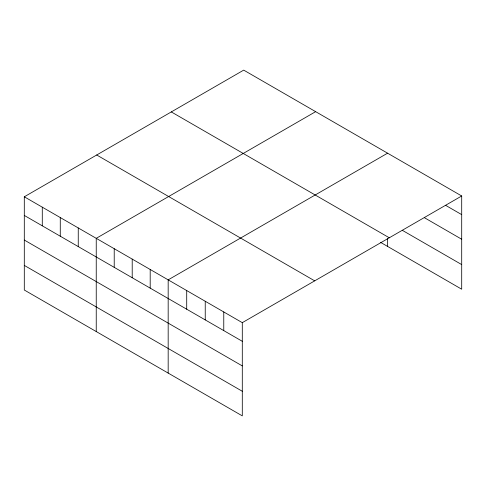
<?xml version="1.0" encoding="UTF-8"?>
<svg xmlns="http://www.w3.org/2000/svg" width="486" height="486" viewBox="0 0 486 486"><rect width="100%" height="100%" fill="white"/><g stroke="black" fill="none" stroke-linecap="round" stroke-linejoin="round"><path stroke-width="0.73" d="M24.3 196.794L242.295 322.655L242.295 415.876L24.3 290.021L24.3 196.794L243.705 70.124L461.7 195.98L461.7 289.206L380.514 242.332M315.645 111.659L96.24 238.328L96.24 331.549M387.579 153.187L168.174 279.863L168.174 373.084M242.295 322.655L461.7 195.98M445.729 205.402L461.7 214.624M424.643 217.837L461.7 239.234M402.274 230.285L461.7 264.591M171.303 111.926L389.298 237.782M96.702 154.991L314.697 280.853M24.3 215.438L242.295 341.3M24.3 240.048L242.295 365.909M24.3 265.405L242.295 391.266M387.579 238.45L387.579 246.414M223.767 311.957L223.767 330.602M205.238 301.259L205.238 319.903M186.709 290.561L186.709 309.205M150.192 269.481L150.192 288.119M132.21 259.093L132.21 277.737M114.222 248.71L114.222 267.355M78.252 227.946L78.252 246.59M60.27 217.564L60.27 236.202M42.282 207.176L42.282 225.82"/></g></svg>
